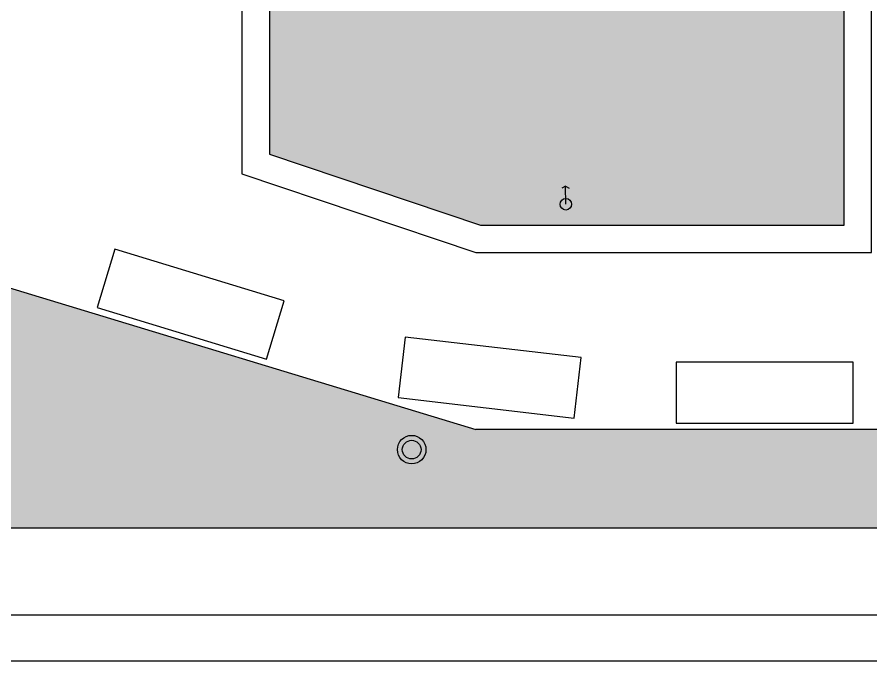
# Model space of a CAD drawing. Header units: millimetres. Extents: x 13722 to 114356, y -17117 to 61088.
# Drawn here: x 67890 to 76567, y 39553 to 46100 of the extents above; entities that cross this region are included whole.
import ezdxf

# ---------------------------------------------------------------- set-up
doc = ezdxf.new("R2010")
doc.units = ezdxf.units.MM
for name, color, linetype in [('00_dim', 6, 'Continuous'), ('01', 3, 'Continuous'), ('03', 8, 'Continuous'), ('03_lighting', 3, 'Continuous')]:
    doc.layers.add(name, color=color, linetype=linetype)

msp = doc.modelspace()

# ---------------------------------------------------------------- hatches: boundary and pattern name
at = {"layer": '01', "lineweight": -2, "true_color": 0x999b37}
h = msp.add_hatch(dxfattribs=at)
h.set_pattern_fill('AR-SAND', color=55, scale=5)
h.set_pattern_definition([(37.5, (-19358.14, 55669.14), (-8.00016, 244.7066), [0, -193.04, 0, -215.9, 0, -206.375]), (7.5, (-19358.14, 55669.14), (224.7616, 358.4126), [0, -104.14, 0, -173.99, 0, -66.675]), (327.5, (-19514.35, 55669.14), (395.4962, 0.7186), [0, -63.5, 0, -228.6, 0, -298.45]), (317.5, (-19514.35, 55669.14), (381.7782, 111.4647), [0, -31.75, 0, -149.86, 0, -171.45])])
h.paths.add_polyline_path([(70453.8, 46925), (70453.8, 44706.3), (72599.6, 43985), (76293.8, 43985), (76293.8, 46925)], flags=17)
h.paths.add_polyline_path([(70453.8, 56885), (70453.8, 54825), (72903.8, 54825), (72903.8, 56885)], flags=17)
h.paths.add_polyline_path([(79063.8, 48295), (79063.8, 46455), (81313.8, 46455), (81313.8, 48295)], flags=17)
h.paths.add_polyline_path([(66994.8, 54545, 0.409585), (64324.8, 57165), (62204.1, 57165), (62204.1, 41905), (62204.1, 40905), (83214.7, 40905), (83214.7, 57165), (77183.8, 57165), (77183.8, 54545), (78783.8, 54545), (78783.8, 52975), (81593.8, 52975), (81593.8, 48575), (81593.8, 46175), (81593.8, 41905), (72553.8, 41905), (64324.8, 44405), (64324.8, 47105), (64324.8, 49485), (66994.8, 49485)])

# ---------------------------------------------------------------- linework, layer by layer
at = {"layer": '00_dim'}
for points in [[(57732.2, 61087.6), (57732.2, 39552.9), (88188.4, 39552.9), (88188.4, 61087.6)], [(58202.6, 60617.2), (58202.6, 40023.3), (87718, 40023.3), (87718, 60617.2)]]:
    msp.add_lwpolyline(points, close=True, dxfattribs=at)
at = {"layer": '01'}
for p, q in [((64324.8, 44405), (72553.8, 41905)), ((81593.8, 41905), (72553.8, 41905)), ((62204.1, 40905), (83214.7, 40905))]:
    msp.add_line(p, q, dxfattribs=at)
for points in [[(76573.8, 43705), (76573.8, 47205), (70173.8, 47205), (70173.8, 44505), (72553.8, 43705)], [(76293.8, 43985), (76293.8, 46925), (70453.8, 46925), (70453.8, 44706.3), (72599.6, 43985)]]:
    msp.add_lwpolyline(points, close=True, dxfattribs=at)
at = {"layer": '03'}
for points in [[(68702.5, 43146), (70424.8, 42622.8), (70605, 43216), (68882.7, 43739.2)], [(71762.2, 42230.1), (73550.2, 42022.1), (73621.8, 42637.9), (71833.9, 42846)], [(74588.2, 41972), (76388.2, 41972), (76388.2, 42592), (74588.2, 42592)]]:
    msp.add_lwpolyline(points, close=True, dxfattribs=at)
at = {"layer": '03_lighting'}
for p, q in [((73464.5, 44378.9), (73427.2, 44360.3)), ((73467, 44196.4), (73464.5, 44378.9)), ((73464.5, 44378.9), (73502.2, 44361.3))]:
    msp.add_line(p, q, dxfattribs=at)
for centre, radius in [((73467, 44196.4), 58.6), ((71900.2, 41701.4), 145.2), ((71900.2, 41701.4), 95.2)]:
    msp.add_circle(centre, radius, dxfattribs=at)

doc.saveas('drawing.dxf')
